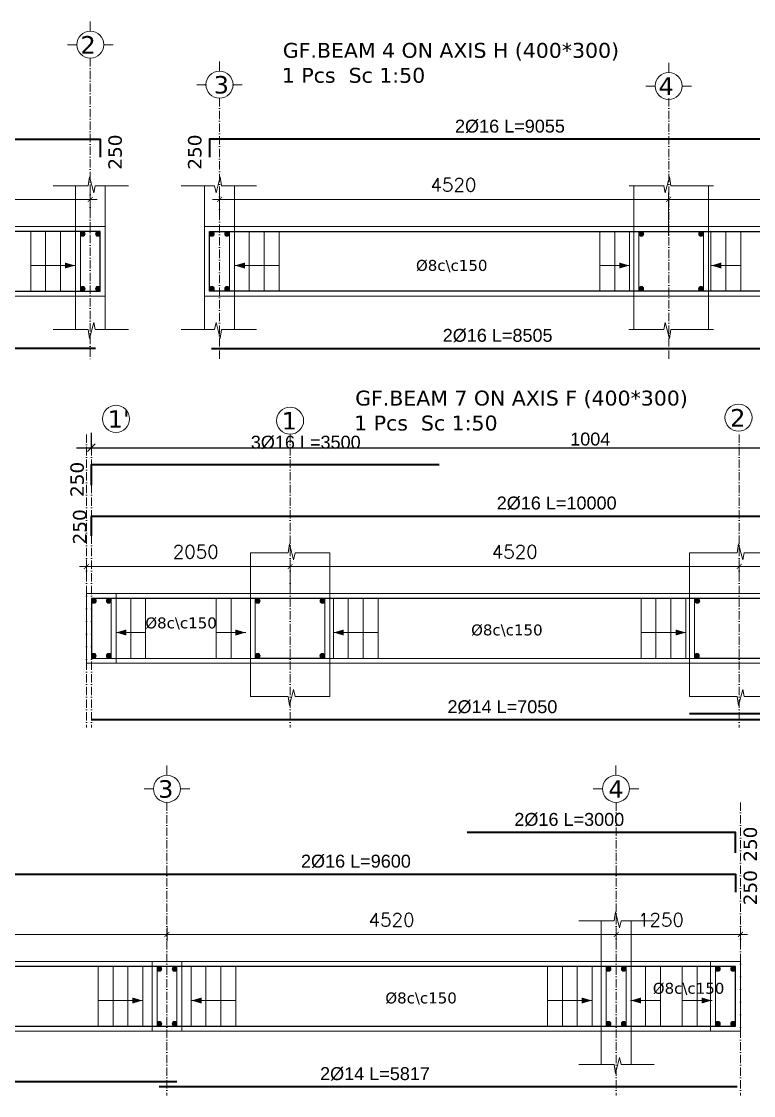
# Model space of a CAD drawing. Header units: inches. Extents: x -26151 to 62940, y -10194 to 246332.
# Drawn here: x 3174 to 3911, y 106418 to 107499 of the extents above; entities that cross this region are included whole.
import ezdxf

# ---------------------------------------------------------------- set-up
doc = ezdxf.new("R2010")
doc.units = ezdxf.units.IN
doc.header["$LTSCALE"] = 0.7
doc.header["$MEASUREMENT"] = 0
doc.linetypes.add('ACAD_ISO10W100', pattern=[18, 12, -3, 0, -3])
doc.layers.get('0').update_dxf_attribs({"lineweight": 13})
doc.layers.get('Defpoints').update_dxf_attribs({"lineweight": 5})
for name, color, linetype, lineweight in [('axis', 254, 'ACAD_ISO10W100', 9), ('BEAM FRAME', 5, 'Continuous', 18), ('COLUMN', 4, 'Continuous', 20), ('elevline', 30, 'Continuous', 20), ('FRAME 070', 5, 'Continuous', 60), ('hach', 9, 'Continuous', 9), ('hatch', 9, 'Continuous', 9), ('renforcment', 141, 'Continuous', 40), ('tex', 3, 'Continuous', 25), ('TEXT', 3, 'Continuous', 25), ('top rein. extension', 50, 'Continuous', 20), ('top renforcment', 7, 'Continuous', 40)]:
    doc.layers.add(name, color=color, linetype=linetype, lineweight=lineweight)
doc.styles.add('100', font='romans.shx', dxfattribs={"height": 13.5})
doc.styles.add('romanc', font='verdana.ttf', dxfattribs={"height": 250})
doc.styles.get("Standard").update_dxf_attribs({"font": 'arial.ttf', "height": 13})
doc.dimstyles.new('100', dxfattribs={"dimtxt": 13.5, "dimasz": 5, "dimexe": 7, "dimexo": 7, "dimgap": 8, "dimtad": 1, "dimdec": 0, "dimlfac": 10, "dimzin": 4, "dimdsep": 46, "dimtxsty": '100', "dimblk": 'ARCHTICK', "dimcen": 0.09, "dimdle": 7, "dimclrd": 1, "dimclre": 8, "dimclrt": 2, "dimadec": 0, "dimazin": 1, "dimtfac": 1, "dimtdec": 0, "dimtix": 1, "dimtofl": 0, "dimtmove": 0, "dimatfit": 3, "dimldrblk": 'ARCHTICK', "dimfxl": 0, "dimtolj": 1, "dimtzin": 0, "dimlwd": -1, "dimlwe": -1, "dimarcsym": 0})
doc.dimstyles.get("Standard").update_dxf_attribs({"dimtxt": 13, "dimasz": 5, "dimexe": 0.18, "dimexo": 0.0625, "dimgap": 6, "dimtad": 1, "dimdec": 0, "dimlfac": 10, "dimzin": 0, "dimdsep": 46, "dimtxsty": 'Standard', "dimblk": 'ARCHTICK', "dimcen": 0.09, "dimse1": 1, "dimse2": 1, "dimclrd": 1, "dimclre": 7, "dimclrt": 3, "dimadec": 0, "dimazin": 0, "dimtfac": 1, "dimtdec": 0, "dimtix": 1, "dimtofl": 0, "dimtmove": 0, "dimatfit": 3, "dimldrblk": 'ARCHTICK', "dimfxl": 0, "dimtolj": 1, "dimtzin": 0, "dimarcsym": 0})
doc.dimstyles.new('STANDARD$0', dxfattribs={"dimscale": 0, "dimtxt": 50, "dimasz": 8, "dimexe": 15, "dimexo": 0.0625, "dimgap": 2, "dimtad": 1, "dimdec": 0, "dimzin": 0, "dimdsep": 46, "dimtxsty": 'Standard', "dimblk1": 'ARCHTICK', "dimblk2": 'ARCHTICK', "dimsah": 1, "dimcen": 0.09, "dimdle": 15, "dimclrd": 3, "dimclre": 3, "dimclrt": 3, "dimazin": 0, "dimtfac": 1, "dimtdec": 0, "dimtofl": 0, "dimtmove": 1, "dimatfit": 3, "dimldrblk": 'ARCHTICK', "dimfxl": 0, "dimtolj": 1, "dimtzin": 0, "dimarcsym": 0})

# ---------------------------------------------------------------- blocks, each defined once
blk = doc.blocks.new('*D1945')
at = {"layer": 'Defpoints', "color": 0, "transparency": 16777216}
for p in [(3244.7, 107000.9, -218.4), (3244.7, 107000.9), (4244.7, 107000.9, -167.8)]:
    blk.add_point(p, dxfattribs=at)
at = {"layer": 'TEXT', "color": 3, "transparency": 16777216, "insert": (3712.9, 107013.9), "char_height": 13, "attachment_point": 5}
blk.add_mtext('\\A1;2%%C16 L=10000', dxfattribs=at)
blk = doc.blocks.new('_ArchTick')
at = {"color": 0, "linetype": 'ByBlock', "lineweight": 0, "const_width": 0.15}
blk.add_lwpolyline([(-0.5, -0.5), (0.5, 0.5)], dxfattribs=at)
blk = doc.blocks.new('*D1948')
at = {"color": 8, "transparency": 16777216}
for p, q in [((3896.7, 106941.4), (3896.7, 106957.3)), ((4536.7, 106943.7), (4536.7, 106957.3))]:
    blk.add_line(p, q, dxfattribs=at)
at = {"color": 1, "transparency": 16777216}
blk.add_line((4543.7, 106950.3), (3889.7, 106950.3), dxfattribs=at)
at = {"layer": 'Defpoints', "color": 0, "transparency": 16777216}
for p in [(3896.7, 106950.3), (4536.7, 106936.7), (3896.7, 106934.4)]:
    blk.add_point(p, dxfattribs=at)
at = {"color": 1, "transparency": 16777216, "xscale": 5, "yscale": 5, "zscale": 5, "rotation": 180}
blk.add_blockref('_ArchTick', (3896.7, 106950.3), dxfattribs=at)
at = {"color": 1, "transparency": 16777216, "xscale": 5, "yscale": 5, "zscale": 5}
blk.add_blockref('_ArchTick', (4536.7, 106950.3), dxfattribs=at)
at = {"color": 2, "transparency": 16777216, "insert": (4216.7, 106965.1), "char_height": 13.5, "attachment_point": 5, "style": '100'}
blk.add_mtext('\\A1;6400', dxfattribs=at)
blk = doc.blocks.new('*D1949')
at = {"color": 8, "transparency": 16777216}
for p, q in [((3444.7, 106929.1), (3444.7, 106957.3)), ((3896.7, 106941.4), (3896.7, 106957.3))]:
    blk.add_line(p, q, dxfattribs=at)
at = {"color": 1, "transparency": 16777216}
blk.add_line((3437.7, 106950.3), (3903.7, 106950.3), dxfattribs=at)
at = {"layer": 'Defpoints', "color": 0, "transparency": 16777216}
for p in [(3896.7, 106950.3), (3896.7, 106934.4), (3444.7, 106922.1)]:
    blk.add_point(p, dxfattribs=at)
at = {"color": 1, "transparency": 16777216, "xscale": 5, "yscale": 5, "zscale": 5, "rotation": 180}
blk.add_blockref('_ArchTick', (3444.7, 106950.3), dxfattribs=at)
at = {"color": 1, "transparency": 16777216, "xscale": 5, "yscale": 5, "zscale": 5}
blk.add_blockref('_ArchTick', (3896.7, 106950.3), dxfattribs=at)
at = {"color": 2, "transparency": 16777216, "insert": (3670.7, 106965.1), "char_height": 13.5, "attachment_point": 5, "style": '100'}
blk.add_mtext('\\A1;4520', dxfattribs=at)
blk = doc.blocks.new('*D1950')
at = {"layer": 'Defpoints', "color": 0, "transparency": 16777216}
for p in [(3269.7, 106796, -13652.7), (3904.7, 106796, -37100.9), (3904.7, 106796)]:
    blk.add_point(p, dxfattribs=at)
at = {"layer": 'TEXT', "color": 3, "transparency": 16777216, "insert": (3658.3, 106809), "char_height": 13, "attachment_point": 5}
blk.add_mtext('\\A1;2%%C14 L=7050', dxfattribs=at)
blk = doc.blocks.new('*D1951')
at = {"layer": 'Defpoints', "color": 0, "transparency": 16777216}
for p in [(3886.7, 106802.2, -13652.7), (4546.7, 106802.2, -37100.9), (4546.7, 106802.2)]:
    blk.add_point(p, dxfattribs=at)
at = {"layer": 'TEXT', "color": 3, "transparency": 16777216, "insert": (4234.1, 106815.2), "char_height": 13, "attachment_point": 5}
blk.add_mtext('\\A1;2%%C14 L=7400', dxfattribs=at)
blk = doc.blocks.new('*D1953')
at = {"color": 8, "transparency": 16777216}
for p, q in [((3239.7, 106936), (3239.7, 106957.3)), ((3444.7, 106929.1), (3444.7, 106957.3))]:
    blk.add_line(p, q, dxfattribs=at)
at = {"color": 1, "transparency": 16777216}
blk.add_line((3451.7, 106950.3), (3232.7, 106950.3), dxfattribs=at)
at = {"layer": 'Defpoints', "color": 0, "transparency": 16777216}
for p in [(3239.7, 106950.3), (3239.7, 106929), (3444.7, 106922.1)]:
    blk.add_point(p, dxfattribs=at)
at = {"color": 1, "transparency": 16777216, "xscale": 5, "yscale": 5, "zscale": 5, "rotation": 180}
blk.add_blockref('_ArchTick', (3239.7, 106950.3), dxfattribs=at)
at = {"color": 1, "transparency": 16777216, "xscale": 5, "yscale": 5, "zscale": 5}
blk.add_blockref('_ArchTick', (3444.7, 106950.3), dxfattribs=at)
at = {"color": 2, "transparency": 16777216, "insert": (3349.7, 106965.1), "char_height": 13.5, "attachment_point": 5, "style": '100'}
blk.add_mtext('\\A1;2050', dxfattribs=at)
blk = doc.blocks.new('*D1965')
at = {"color": 1, "transparency": 16777216}
blk.add_line((3313.8, 106580.1), (3779.8, 106580.1), dxfattribs=at)
at = {"color": 8, "transparency": 16777216}
for p, q in [((3320.8, 106573.5), (3320.8, 106587.1)), ((3772.8, 106574.1), (3772.8, 106587.1))]:
    blk.add_line(p, q, dxfattribs=at)
at = {"layer": 'Defpoints', "color": 0, "transparency": 16777216}
for p in [(3772.8, 106580.1), (3320.8, 106566.5), (3772.8, 106567.1)]:
    blk.add_point(p, dxfattribs=at)
at = {"color": 1, "transparency": 16777216, "xscale": 5, "yscale": 5, "zscale": 5, "rotation": 180}
blk.add_blockref('_ArchTick', (3320.8, 106580.1), dxfattribs=at)
at = {"color": 1, "transparency": 16777216, "xscale": 5, "yscale": 5, "zscale": 5}
blk.add_blockref('_ArchTick', (3772.8, 106580.1), dxfattribs=at)
at = {"color": 2, "transparency": 16777216, "insert": (3546.8, 106594.8), "char_height": 13.5, "attachment_point": 5, "style": '100'}
blk.add_mtext('\\A1;4520', dxfattribs=at)
blk = doc.blocks.new('*D1966')
at = {"layer": 'Defpoints', "color": 0, "transparency": 16777216}
for p in [(2963.7, 106640.6, -157.8), (2963.7, 106640.6), (3923.8, 106640.6, -218.5)]:
    blk.add_point(p, dxfattribs=at)
at = {"layer": 'TEXT', "color": 3, "transparency": 16777216, "insert": (3510.9, 106653.6), "char_height": 13, "attachment_point": 5}
blk.add_mtext('\\A1;2%%C16 L=9600', dxfattribs=at)
blk = doc.blocks.new('*D1967')
at = {"color": 1, "transparency": 16777216}
blk.add_line((3327.8, 106580.1), (2673.8, 106580.1), dxfattribs=at)
at = {"color": 8, "transparency": 16777216}
for p, q in [((2680.8, 106571.2), (2680.8, 106587.1)), ((3320.8, 106573.5), (3320.8, 106587.1))]:
    blk.add_line(p, q, dxfattribs=at)
at = {"layer": 'Defpoints', "color": 0, "transparency": 16777216}
for p in [(2680.8, 106580.1), (2680.8, 106564.2), (3320.8, 106566.5)]:
    blk.add_point(p, dxfattribs=at)
at = {"color": 1, "transparency": 16777216, "xscale": 5, "yscale": 5, "zscale": 5, "rotation": 180}
blk.add_blockref('_ArchTick', (2680.8, 106580.1), dxfattribs=at)
at = {"color": 1, "transparency": 16777216, "xscale": 5, "yscale": 5, "zscale": 5}
blk.add_blockref('_ArchTick', (3320.8, 106580.1), dxfattribs=at)
at = {"color": 2, "transparency": 16777216, "insert": (3000.8, 106594.8), "char_height": 13.5, "attachment_point": 5, "style": '100'}
blk.add_mtext('\\A1;6400', dxfattribs=at)
blk = doc.blocks.new('*D1969')
at = {"layer": 'Defpoints', "color": 0, "transparency": 16777216}
for p in [(3622.8, 106682.6, -209.5), (3922.8, 106682.6, -218.4), (3922.8, 106682.6)]:
    blk.add_point(p, dxfattribs=at)
at = {"layer": 'TEXT', "color": 3, "transparency": 16777216, "insert": (3725.6, 106695.6), "char_height": 13, "attachment_point": 5}
blk.add_mtext('\\A1;2%%C16 L=3000', dxfattribs=at)
blk = doc.blocks.new('*D1971')
at = {"layer": 'Defpoints', "color": 0, "transparency": 16777216}
for p in [(2670.8, 106431.9, -13652.7), (3330.8, 106431.9, -37100.9), (3330.8, 106431.9)]:
    blk.add_point(p, dxfattribs=at)
at = {"layer": 'TEXT', "color": 3, "transparency": 16777216, "insert": (3018.1, 106444.9), "char_height": 13, "attachment_point": 5}
blk.add_mtext('\\A1;2%%C14 L=6600', dxfattribs=at)
blk = doc.blocks.new('*D1972')
at = {"color": 1, "transparency": 16777216}
blk.add_line((3904.8, 106580.1), (3765.8, 106580.1), dxfattribs=at)
at = {"color": 8, "transparency": 16777216}
for p, q in [((3772.8, 106574), (3772.8, 106587.1)), ((3897.8, 106573.7), (3897.8, 106587.1))]:
    blk.add_line(p, q, dxfattribs=at)
at = {"layer": 'Defpoints', "color": 0, "transparency": 16777216}
for p in [(3772.8, 106580.1), (3772.8, 106567), (3897.8, 106566.7)]:
    blk.add_point(p, dxfattribs=at)
at = {"color": 1, "transparency": 16777216, "xscale": 5, "yscale": 5, "zscale": 5, "rotation": 180}
blk.add_blockref('_ArchTick', (3772.8, 106580.1), dxfattribs=at)
at = {"color": 1, "transparency": 16777216, "xscale": 5, "yscale": 5, "zscale": 5}
blk.add_blockref('_ArchTick', (3897.8, 106580.1), dxfattribs=at)
at = {"color": 2, "transparency": 16777216, "insert": (3817.8, 106594.8), "char_height": 13.5, "attachment_point": 5, "style": '100'}
blk.add_mtext('\\A1;1250', dxfattribs=at)
blk = doc.blocks.new('*D1973')
at = {"layer": 'Defpoints', "color": 0, "transparency": 16777216}
for p in [(3312.8, 106426.8, -13652.7), (3894.5, 106426.8, -37100.9), (3894.5, 106426.8)]:
    blk.add_point(p, dxfattribs=at)
at = {"layer": 'TEXT', "color": 3, "transparency": 16777216, "insert": (3530.1, 106439.8), "char_height": 13, "attachment_point": 5}
blk.add_mtext('\\A1;2%%C14 L=5817', dxfattribs=at)
blk = doc.blocks.new('*D2190')
at = {"color": 8, "transparency": 16777216}
for p, q in [((2791.6, 107283), (2791.6, 107326.6)), ((3243.6, 107301.4), (3243.6, 107326.6))]:
    blk.add_line(p, q, dxfattribs=at)
at = {"color": 1, "transparency": 16777216}
blk.add_line((2784.6, 107319.6), (3250.6, 107319.6), dxfattribs=at)
at = {"layer": 'Defpoints', "color": 0, "transparency": 16777216}
for p in [(3243.6, 107319.6), (3243.6, 107294.4), (2791.6, 107276)]:
    blk.add_point(p, dxfattribs=at)
at = {"color": 1, "transparency": 16777216, "xscale": 5, "yscale": 5, "zscale": 5, "rotation": 180}
blk.add_blockref('_ArchTick', (2791.6, 107319.6), dxfattribs=at)
at = {"color": 1, "transparency": 16777216, "xscale": 5, "yscale": 5, "zscale": 5}
blk.add_blockref('_ArchTick', (3243.6, 107319.6), dxfattribs=at)
at = {"color": 2, "transparency": 16777216, "insert": (3008.3, 107334.3), "char_height": 13.5, "attachment_point": 5, "style": '100'}
blk.add_mtext('\\A1;4520', dxfattribs=at)
blk = doc.blocks.new('*D2191')
at = {"layer": 'Defpoints', "color": 0, "transparency": 16777216}
for p in [(2621.6, 107169.6, -13652.7), (3248.8, 107169.6, -37318.8), (3248.8, 107169.6)]:
    blk.add_point(p, dxfattribs=at)
at = {"layer": 'TEXT', "color": 3, "transparency": 16777216, "insert": (3050.9, 107182.6), "char_height": 13, "attachment_point": 5}
blk.add_mtext('\\A1;2%%C16 L=6272', dxfattribs=at)
blk = doc.blocks.new('*D2192')
at = {"layer": 'Defpoints', "color": 0, "transparency": 16777216}
for p in [(2591.6, 107380.1, 264.3), (2591.6, 107380.1), (3278.8, 107380.1, -440.4)]:
    blk.add_point(p, dxfattribs=at)
at = {"layer": 'TEXT', "color": 3, "transparency": 16777216, "insert": (3065, 107393.1), "char_height": 13, "attachment_point": 5}
blk.add_mtext('\\A1;5%%C16 L=6872', dxfattribs=at)
blk = doc.blocks.new('*D2194')
at = {"color": 8, "transparency": 16777216}
for p, q in [((3373.6, 107301.4), (3373.6, 107326.6)), ((3825.6, 107283), (3825.6, 107326.6))]:
    blk.add_line(p, q, dxfattribs=at)
at = {"color": 1, "transparency": 16777216}
blk.add_line((3832.6, 107319.6), (3366.6, 107319.6), dxfattribs=at)
at = {"layer": 'Defpoints', "color": 0, "transparency": 16777216}
for p in [(3373.6, 107319.6), (3373.6, 107294.4), (3825.6, 107276)]:
    blk.add_point(p, dxfattribs=at)
at = {"color": 1, "transparency": 16777216, "xscale": 5, "yscale": 5, "zscale": 5, "rotation": 180}
blk.add_blockref('_ArchTick', (3373.6, 107319.6), dxfattribs=at)
at = {"color": 1, "transparency": 16777216, "xscale": 5, "yscale": 5, "zscale": 5}
blk.add_blockref('_ArchTick', (3825.6, 107319.6), dxfattribs=at)
at = {"color": 2, "transparency": 16777216, "insert": (3609, 107334.3), "char_height": 13.5, "attachment_point": 5, "style": '100'}
blk.add_mtext('\\A1;4520', dxfattribs=at)
blk = doc.blocks.new('*D2195')
at = {"layer": 'Defpoints', "color": 0, "transparency": 16777216}
for p in [(3365.6, 107169.6, -37318.8), (3365.6, 107169.6), (4216.1, 107169.6, -13870.6)]:
    blk.add_point(p, dxfattribs=at)
at = {"layer": 'TEXT', "color": 3, "transparency": 16777216, "insert": (3653.5, 107182.6), "char_height": 13, "attachment_point": 5}
blk.add_mtext('\\A1;2%%C16 L=8505', dxfattribs=at)
blk = doc.blocks.new('*D2196')
at = {"layer": 'Defpoints', "color": 0, "transparency": 16777216}
for p in [(3340.2, 107380.1, -440.4), (4245.7, 107380.1, 46.4), (4245.7, 107380.1)]:
    blk.add_point(p, dxfattribs=at)
at = {"layer": 'TEXT', "color": 3, "transparency": 16777216, "insert": (3665.9, 107393.1), "char_height": 13, "attachment_point": 5}
blk.add_mtext('\\A1;2%%C16 L=9055', dxfattribs=at)
blk = doc.blocks.new('*D2197')
at = {"color": 8, "transparency": 16777216}
for p, q in [((3825.6, 107283), (3825.6, 107326.6)), ((4063.3, 107300), (4063.3, 107326.6))]:
    blk.add_line(p, q, dxfattribs=at)
at = {"color": 1, "transparency": 16777216}
blk.add_line((3818.6, 107319.6), (4070.3, 107319.6), dxfattribs=at)
at = {"layer": 'Defpoints', "color": 0, "transparency": 16777216}
for p in [(4063.3, 107319.6), (4063.3, 107293), (3825.6, 107276)]:
    blk.add_point(p, dxfattribs=at)
at = {"color": 1, "transparency": 16777216, "xscale": 5, "yscale": 5, "zscale": 5, "rotation": 180}
blk.add_blockref('_ArchTick', (3825.6, 107319.6), dxfattribs=at)
at = {"color": 1, "transparency": 16777216, "xscale": 5, "yscale": 5, "zscale": 5}
blk.add_blockref('_ArchTick', (4063.3, 107319.6), dxfattribs=at)
at = {"color": 2, "transparency": 16777216, "insert": (3941, 107334.3), "char_height": 13.5, "attachment_point": 5, "style": '100'}
blk.add_mtext('\\A1;2377', dxfattribs=at)
blk = doc.blocks.new('*D2227')
at = {"layer": 'Defpoints', "color": 0, "transparency": 16777216}
for p in [(3269.7, 107062.1, -218.4), (3269.7, 107062.1), (3619.7, 107062.1, -209.5)]:
    blk.add_point(p, dxfattribs=at)
at = {"layer": 'TEXT', "color": 3, "transparency": 16777216, "insert": (3460.4, 107075.1), "char_height": 13, "attachment_point": 5}
blk.add_mtext('\\A1;3%%C16 L=3500', dxfattribs=at)
blk = doc.blocks.new('*D2237')
at = {"layer": 'Defpoints', "color": 0, "transparency": 16777216}
for p in [(4248.7, 107069.8), (3244.7, 107000.9), (4248.7, 107000.9)]:
    blk.add_point(p, dxfattribs=at)
at = {"layer": 'hach', "color": 3, "lineweight": -2, "transparency": 16777216}
for p, q in [((3244.7, 107068.5), (3244.7, 107084.8)), ((4248.7, 107068.5), (4248.7, 107084.8)), ((3229.7, 107069.8), (4263.7, 107069.8))]:
    blk.add_line(p, q, dxfattribs=at)
at = {"layer": 'hach', "color": 3, "lineweight": -2, "transparency": 16777216, "xscale": 8, "yscale": 8, "zscale": 8, "rotation": 180}
blk.add_blockref('_ArchTick', (3244.7, 107069.8), dxfattribs=at)
at = {"layer": 'hach', "color": 3, "lineweight": -2, "transparency": 16777216, "xscale": 8, "yscale": 8, "zscale": 8}
blk.add_blockref('_ArchTick', (4248.7, 107069.8), dxfattribs=at)
at = {"layer": 'hach', "color": 3, "transparency": 16777216, "insert": (3746.7, 107078.4), "char_height": 13, "attachment_point": 5}
blk.add_mtext('\\A1;1004', dxfattribs=at)

msp = doc.modelspace()

# ---------------------------------------------------------------- hatches: boundary and pattern name
at = {"layer": 'elevline'}
for points in [[(3238.36, 107284.88, 1), (3233.61, 107284.88, 1)], [(3248.85, 107284.88, -1), (3253.61, 107284.88, -1)], [(3368.36, 107284.88, 1), (3363.61, 107284.88, 1)], [(3378.85, 107284.88, -1), (3383.61, 107284.88, -1)], [(3800.5, 107284.88, 1), (3795.74, 107284.88, 1)], [(3855.84, 107284.88, -1), (3860.59, 107284.88, -1)], [(3238.36, 107229.63, -1), (3233.61, 107229.63, -1)], [(3248.85, 107229.63, 1), (3253.61, 107229.63, 1)], [(3368.36, 107229.63, -1), (3363.61, 107229.63, -1)], [(3378.85, 107229.63, 1), (3383.61, 107229.63, 1)], [(3800.44, 107229.63, -1), (3795.68, 107229.63, -1)], [(3855.77, 107229.63, 1), (3860.52, 107229.63, 1)], [(3249.55, 106915.65, 1), (3244.79, 106915.65, 1)], [(3259.86, 106915.65, -1), (3264.62, 106915.65, -1)], [(3414.55, 106915.65, 1), (3409.79, 106915.65, 1)], [(3474.84, 106915.65, -1), (3479.59, 106915.65, -1)], [(3856.7, 106915.65, 1), (3851.94, 106915.65, 1)], [(3249.54, 106860.41, -1), (3244.78, 106860.41, -1)], [(3259.85, 106860.41, 1), (3264.61, 106860.41, 1)], [(3414.47, 106860.41, -1), (3409.72, 106860.41, -1)], [(3474.75, 106860.41, 1), (3479.51, 106860.41, 1)], [(3856.43, 106860.41, -1), (3851.67, 106860.41, -1)], [(3315.52, 106545.39, 1), (3310.76, 106545.39, 1)], [(3326, 106545.39, -1), (3330.76, 106545.39, -1)], [(3767.52, 106545.39, 1), (3762.76, 106545.39, 1)], [(3778, 106545.39, -1), (3782.76, 106545.39, -1)], [(3877.52, 106545.39, 1), (3872.76, 106545.39, 1)], [(3888, 106545.39, -1), (3892.76, 106545.39, -1)], [(3315.52, 106490.15, -1), (3310.76, 106490.15, -1)], [(3326, 106490.15, 1), (3330.76, 106490.15, 1)], [(3767.52, 106490.15, -1), (3762.76, 106490.15, -1)], [(3778, 106490.15, 1), (3782.76, 106490.15, 1)], [(3877.52, 106490.15, -1), (3872.76, 106490.15, -1)], [(3888, 106490.15, 1), (3892.76, 106490.15, 1)]]:
    msp.add_hatch(color=256, dxfattribs=at).paths.add_polyline_path(points)

# ---------------------------------------------------------------- linework, layer by layer
at = {"layer": 'axis'}
for p, q in [((3243.61, 107461.65), (3243.61, 107157.52)), ((3373.61, 107421.46), (3373.61, 107157.52)), ((3825.61, 107421.46), (3825.61, 107157.52)), ((3239.68, 107083.22), (3239.68, 106788.29)), ((3244.68, 107083.22), (3244.68, 106788.29)), ((3444.68, 107083.22), (3444.68, 106788.29)), ((3896.68, 107083.22), (3896.68, 106788.29)), ((3896.68, 107083.22), (3896.68, 106788.29)), ((3320.76, 106712.96), (3320.76, 106418.03)), ((3772.76, 106712.96), (3772.76, 106418.03)), ((3897.76, 106712.96), (3897.76, 106418.03))]:
    msp.add_line(p, q, dxfattribs=at)
at = {"layer": 'BEAM FRAME', "elevation": 217.91}
for points in [[(2616.61, 107222.26), (3258.61, 107222.26), (3258.61, 107292.26), (2616.61, 107292.26)], [(4221.11, 107222.26), (3358.61, 107222.26), (3358.61, 107292.26), (4221.11, 107292.26)], [(3269.68, 106853.03), (5113.68, 106853.03), (5113.68, 106923.03), (3269.68, 106923.03)], [(2213.76, 106482.77), (3897.76, 106482.77), (3897.76, 106552.77), (2213.76, 106552.77)]]:
    msp.add_lwpolyline(points, close=True, dxfattribs=at)
at = {"layer": 'COLUMN', "lineweight": 20}
for p, q in [((3228.61, 107333.18, 217.91), (3228.61, 107292.26, 217.91)), ((3258.61, 107333.18, 217.91), (3258.61, 107292.26, 217.91)), ((3358.61, 107333.18, 217.91), (3358.61, 107292.26, 217.91)), ((3388.61, 107333.18, 217.91), (3388.61, 107292.26, 217.91)), ((3790.61, 107333.18), (3790.61, 107292.26)), ((3865.61, 107333.18), (3865.61, 107292.26)), ((3228.61, 107188.83, 217.91), (3228.61, 107222.26, 217.91)), ((3258.61, 107188.83, 217.91), (3258.61, 107222.26, 217.91)), ((3358.61, 107188.83, 217.91), (3358.61, 107222.26, 217.91)), ((3388.61, 107188.83, 217.91), (3388.61, 107222.26, 217.91)), ((3790.61, 107188.83), (3790.61, 107222.26)), ((3865.61, 107188.83), (3865.61, 107222.26)), ((3404.68, 106963.96), (3404.68, 106923.03)), ((3484.68, 106963.96), (3484.68, 106923.03)), ((3846.68, 106964.18), (3846.68, 106923.25)), ((3404.68, 106819.6), (3404.68, 106853.03)), ((3484.68, 106819.6), (3484.68, 106853.03)), ((3846.68, 106819.6), (3846.68, 106853.03)), ((3757.76, 106593.7, 217.91), (3757.76, 106552.77, 217.91)), ((3787.76, 106593.7, 217.91), (3787.76, 106552.77, 217.91)), ((3757.76, 106449.35, 217.91), (3757.76, 106482.77, 217.91)), ((3787.76, 106449.35, 217.91), (3787.76, 106482.77, 217.91))]:
    msp.add_line(p, q, dxfattribs=at)
at = {"layer": 'elevline'}
for p, q in [((3183.61, 107227.26), (3183.61, 107287.26)), ((3198.61, 107227.26), (3198.61, 107287.26)), ((3213.61, 107227.26), (3213.61, 107287.26)), ((3403.61, 107227.26), (3403.61, 107287.26)), ((3418.61, 107227.26), (3418.61, 107287.26)), ((3433.61, 107227.26), (3433.61, 107287.26)), ((3756.38, 107227.26), (3756.38, 107287.26)), ((3771.38, 107227.26), (3771.38, 107287.26)), ((3786.34, 107227.26), (3786.34, 107287.26)), ((3868.17, 107227.26), (3868.17, 107287.26)), ((3883.13, 107227.26), (3883.13, 107287.26)), ((3898.13, 107227.26), (3898.13, 107287.26)), ((3284.29, 106858.03), (3284.29, 106918.03)), ((3299.29, 106858.03), (3299.29, 106918.03)), ((3370.23, 106857.99), (3370.23, 106917.99)), ((3385.23, 106857.99), (3385.23, 106917.99)), ((3488.18, 106858.03), (3488.18, 106918.03)), ((3503.14, 106858.03), (3503.14, 106918.03)), ((3518.14, 106858.03), (3518.14, 106918.03)), ((3533.14, 106858.03), (3533.14, 106918.03)), ((3797.8, 106858.03), (3797.8, 106918.03)), ((3812.8, 106858.03), (3812.8, 106918.03)), ((3827.8, 106858.03), (3827.8, 106918.03)), ((3842.76, 106858.03), (3842.76, 106918.03)), ((3251.49, 106487.77), (3251.49, 106547.77)), ((3266.49, 106487.77), (3266.49, 106547.77)), ((3281.49, 106487.77), (3281.49, 106547.77)), ((3296.45, 106487.77), (3296.45, 106547.77)), ((3345.07, 106487.77), (3345.07, 106547.77)), ((3360.03, 106487.77), (3360.03, 106547.77)), ((3375.03, 106487.77), (3375.03, 106547.77)), ((3390.03, 106487.77), (3390.03, 106547.77)), ((3703.69, 106487.77), (3703.69, 106547.77)), ((3718.69, 106487.77), (3718.69, 106547.77)), ((3733.69, 106487.77), (3733.69, 106547.77)), ((3748.65, 106487.77), (3748.65, 106547.77)), ((3762.72, 106487.77), (3762.72, 106547.77)), ((3802.25, 106487.77), (3802.25, 106547.77)), ((3817.25, 106487.77), (3817.25, 106547.77)), ((3839.26, 106487.77), (3839.26, 106547.77)), ((3854.26, 106487.77), (3854.26, 106547.77)), ((3872.72, 106487.77), (3872.72, 106547.77))]:
    msp.add_line(p, q, dxfattribs=at)
for centre in [(3235.99, 107284.88), (3251.23, 107284.88), (3365.99, 107284.88), (3381.23, 107284.88), (3798.12, 107284.88), (3858.21, 107284.88), (3235.99, 107229.63), (3251.23, 107229.63), (3365.99, 107229.63), (3381.23, 107229.63), (3798.06, 107229.63), (3858.15, 107229.63), (3247.17, 106915.65), (3262.15, 106915.65), (3412.17, 106915.65), (3477.21, 106915.65), (3854.45, 106915.65), (3247.14, 106860.41), (3262.23, 106860.41), (3412.09, 106860.41), (3477.13, 106860.41), (3854.05, 106860.41), (3313.14, 106545.39), (3328.38, 106545.39), (3765.14, 106545.39), (3780.38, 106545.39), (3875.14, 106545.39), (3890.38, 106545.39), (3313.14, 106490.15), (3328.38, 106490.15), (3765.14, 106490.15), (3780.38, 106490.15), (3875.14, 106490.15), (3890.38, 106490.15)]:
    msp.add_circle(centre, 2.38, dxfattribs=at)
at = {"layer": 'FRAME 070', "lineweight": 20}
for p, q in [((3241.57, 107333.18, 217.91), (3242.92, 107342.18, 217.91)), ((3242.92, 107342.18, 217.91), (3247.11, 107326.11, 217.91)), ((3374.29, 107342.18, 217.91), (3370.11, 107326.11, 217.91)), ((3375.64, 107333.18, 217.91), (3374.29, 107342.18, 217.91)), ((3826.29, 107342.18, 217.91), (3822.11, 107326.11, 217.91)), ((3827.64, 107333.18, 217.91), (3826.29, 107342.18, 217.91)), ((3206.22, 107333.18, 217.91), (3241.57, 107333.18, 217.91)), ((3247.11, 107326.11, 217.91), (3248.61, 107333.18, 217.91)), ((3248.61, 107333.18, 217.91), (3282, 107333.18, 217.91)), ((3368.6, 107333.18, 217.91), (3335.21, 107333.18, 217.91)), ((3370.11, 107326.11, 217.91), (3368.6, 107333.18, 217.91)), ((3411, 107333.18, 217.91), (3375.64, 107333.18, 217.91)), ((3821.08, 107333.18, 217.91), (3785.72, 107333.18, 217.91)), ((3822.11, 107326.11, 217.91), (3820.6, 107333.18, 217.91)), ((3870.61, 107333.18, 217.91), (3827.64, 107333.18, 217.91)), ((3242.92, 107179.83, 217.91), (3247.11, 107195.9, 217.91)), ((3247.11, 107195.9, 217.91), (3248.61, 107188.83, 217.91)), ((3370.11, 107195.9, 217.91), (3368.6, 107188.83, 217.91)), ((3374.29, 107179.83, 217.91), (3370.11, 107195.9, 217.91)), ((3822.11, 107195.9, 217.91), (3820.6, 107188.83, 217.91)), ((3826.29, 107179.83, 217.91), (3822.11, 107195.9, 217.91)), ((3206.22, 107188.83, 217.91), (3241.57, 107188.83, 217.91)), ((3241.57, 107188.83, 217.91), (3242.92, 107179.83, 217.91)), ((3248.61, 107188.83, 217.91), (3282, 107188.83, 217.91)), ((3368.6, 107188.83, 217.91), (3335.21, 107188.83, 217.91)), ((3375.64, 107188.83, 217.91), (3374.29, 107179.83, 217.91)), ((3411, 107188.83, 217.91), (3375.64, 107188.83, 217.91)), ((3820.6, 107188.83, 217.91), (3785.61, 107188.83, 217.91)), ((3827.64, 107188.83, 217.91), (3826.29, 107179.83, 217.91)), ((3870.61, 107188.83, 217.91), (3827.64, 107188.83, 217.91)), ((3442.65, 106963.96, 217.91), (3444, 106972.96, 217.91)), ((3444, 106972.96, 217.91), (3448.18, 106956.88, 217.91)), ((3894.65, 106963.96, 217.91), (3896, 106972.96, 217.91)), ((3896, 106972.96, 217.91), (3900.18, 106956.88, 217.91)), ((3404.68, 106963.96, 217.91), (3442.65, 106963.96, 217.91)), ((3448.18, 106956.88, 217.91), (3449.69, 106963.96, 217.91)), ((3449.69, 106963.96, 217.91), (3484.68, 106963.96, 217.91)), ((3846.68, 106963.96, 217.91), (3894.65, 106963.96, 217.91)), ((3900.18, 106956.88, 217.91), (3901.69, 106963.96, 217.91)), ((3901.21, 106963.96, 217.91), (3946.68, 106963.96, 217.91)), ((3404.68, 106819.6, 217.91), (3442.65, 106819.6, 217.91)), ((3442.65, 106819.6, 217.91), (3444, 106810.6, 217.91)), ((3444, 106810.6, 217.91), (3448.18, 106826.68, 217.91)), ((3448.18, 106826.68, 217.91), (3449.69, 106819.6, 217.91)), ((3449.69, 106819.6, 217.91), (3484.68, 106819.6, 217.91)), ((3846.68, 106819.6, 217.91), (3894.65, 106819.6, 217.91)), ((3894.65, 106819.6, 217.91), (3896, 106810.6, 217.91)), ((3896, 106810.6, 217.91), (3900.18, 106826.68, 217.91)), ((3900.18, 106826.68, 217.91), (3901.69, 106819.6, 217.91)), ((3901.69, 106819.6, 217.91), (3946.68, 106819.6, 217.91)), ((3770.73, 106593.7, 217.91), (3772.08, 106602.7, 217.91)), ((3772.08, 106602.7, 217.91), (3776.26, 106586.62, 217.91)), ((3735.37, 106593.7, 217.91), (3770.73, 106593.7, 217.91)), ((3776.26, 106586.62, 217.91), (3777.77, 106593.7, 217.91)), ((3777.77, 106593.7, 217.91), (3811.16, 106593.7, 217.91)), ((3735.37, 106449.35, 217.91), (3770.73, 106449.35, 217.91)), ((3770.73, 106449.35, 217.91), (3772.08, 106440.35, 217.91)), ((3772.08, 106440.35, 217.91), (3776.26, 106456.42, 217.91)), ((3776.26, 106456.42, 217.91), (3777.77, 106449.35, 217.91)), ((3777.77, 106449.35, 217.91), (3811.16, 106449.35, 217.91))]:
    msp.add_line(p, q, dxfattribs=at)
at = {"layer": 'FRAME 070', "lineweight": 15}
for points in [[(3228.61, 107222.26), (3258.61, 107222.26), (3258.61, 107292.26), (3228.61, 107292.26)], [(3388.61, 107222.26), (3358.61, 107222.26), (3358.61, 107292.26), (3388.61, 107292.26)], [(3865.61, 107222.26), (3790.61, 107222.26), (3790.61, 107292.26), (3865.61, 107292.26)], [(3239.68, 106853.07), (3269.68, 106853.07), (3269.68, 106923.03), (3239.68, 106923.03)], [(3305.76, 106482.77), (3335.76, 106482.77), (3335.76, 106552.77), (3305.76, 106552.77)], [(3757.76, 106482.77), (3787.76, 106482.77), (3787.76, 106552.77), (3757.76, 106552.77)], [(3867.76, 106482.77), (3897.76, 106482.77), (3897.76, 106552.77), (3867.76, 106552.77)]]:
    msp.add_lwpolyline(points, close=True, dxfattribs=at)
at = {"layer": 'hach', "color": 5}
for points in [[(3404.68, 106923.03), (3484.68, 106923.03), (3484.68, 106853.03), (3404.68, 106853.03)], [(3846.68, 106923.03), (3946.68, 106923.03), (3946.68, 106853.03), (3846.68, 106853.03)]]:
    msp.add_lwpolyline(points, close=True, dxfattribs=at)
at = {"layer": 'hach', "color": 0}
for points in [[(3409.68, 106918.03), (3479.68, 106918.03), (3479.68, 106858.03), (3409.68, 106858.03)], [(3851.68, 106918.03), (3941.68, 106918.03), (3941.68, 106858.03), (3851.68, 106858.03)]]:
    msp.add_lwpolyline(points, close=True, dxfattribs=at)
at = {"layer": 'hatch'}
for p, q in [((3243.61, 107498.63), (3243.61, 107488.89)), ((3220.68, 107475.15), (3230.42, 107475.15)), ((3266.53, 107475.15), (3256.8, 107475.15)), ((3373.61, 107458.43), (3373.61, 107448.7)), ((3825.61, 107457.07), (3825.61, 107447.34)), ((3350.68, 107434.95), (3360.42, 107434.95)), ((3396.53, 107434.95), (3386.8, 107434.95)), ((3802.68, 107433.59), (3812.42, 107433.59)), ((3848.53, 107433.59), (3838.8, 107433.59)), ((3320.76, 106749.94), (3320.76, 106740.2)), ((3772.56, 106749.94), (3772.56, 106740.2)), ((3297.84, 106726.46), (3307.57, 106726.46)), ((3343.68, 106726.46), (3333.95, 106726.46)), ((3749.64, 106726.46), (3759.37, 106726.46)), ((3795.48, 106726.46), (3785.75, 106726.46))]:
    msp.add_line(p, q, dxfattribs=at)
for centre in [(3243.61, 107475.27), (3373.61, 107435.08), (3825.61, 107433.72), (3269.5, 107098.82), (3444.66, 107097.04), (3895.86, 107100.05), (3320.76, 106726.58), (3772.56, 106726.58)]:
    msp.add_circle(centre, 13.62, dxfattribs=at)
at = {"layer": 'renforcment', "lineweight": -2, "elevation": 217.91}
for points in [[(2621.61, 107227.26), (3253.61, 107227.26), (3253.61, 107287.26), (2621.61, 107287.26)], [(4216.11, 107227.26), (3363.61, 107227.26), (3363.61, 107287.26), (4216.11, 107287.26)], [(3244.68, 106857.85), (5108.68, 106858.03), (5108.68, 106918.03), (3244.68, 106918.03)], [(2218.76, 106487.77), (3892.76, 106487.77), (3892.76, 106547.77), (2218.76, 106547.77)]]:
    msp.add_lwpolyline(points, close=True, dxfattribs=at)
at = {"layer": 'top rein. extension'}
for p, q in [((3228.57, 107253.09), (3183.61, 107253.09)), ((3388.65, 107253.09), (3433.61, 107253.09)), ((3786.34, 107253.09), (3756.38, 107253.09)), ((3868.17, 107253.09), (3898.13, 107253.09)), ((3269.33, 106883.87), (3299.29, 106883.87)), ((3400.19, 106883.83), (3370.23, 106883.83)), ((3488.18, 106883.87), (3533.14, 106883.87)), ((3842.76, 106883.87), (3797.8, 106883.87)), ((3296.45, 106513.61), (3251.49, 106513.61)), ((3345.07, 106513.61), (3390.03, 106513.61)), ((3748.65, 106513.61), (3703.69, 106513.61)), ((3787.29, 106513.61), (3817.25, 106513.61)), ((3869.22, 106513.61), (3839.26, 106513.61))]:
    msp.add_line(p, q, dxfattribs=at)
for points in [[(3218.09, 107256.09), (3228.22, 107253.09), (3218.09, 107250.09)], [(3399.12, 107256.09), (3389, 107253.09), (3399.12, 107250.09)], [(3775.86, 107256.09), (3785.99, 107253.09), (3775.86, 107250.09)], [(3878.64, 107256.09), (3868.52, 107253.09), (3878.64, 107250.09)], [(3279.81, 106886.87), (3269.68, 106883.87), (3279.81, 106880.87)], [(3389.72, 106886.83), (3399.84, 106883.83), (3389.72, 106880.83)], [(3498.65, 106886.87), (3488.53, 106883.87), (3498.65, 106880.87)], [(3832.65, 106886.87), (3842.77, 106883.87), (3832.65, 106880.87)], [(3285.97, 106516.61), (3296.1, 106513.61), (3285.97, 106510.61)], [(3355.55, 106516.61), (3345.42, 106513.61), (3355.55, 106510.61)], [(3738.17, 106516.61), (3748.3, 106513.61), (3738.17, 106510.61)], [(3797.77, 106516.61), (3787.64, 106513.61), (3797.77, 106510.61)], [(3858.75, 106516.61), (3868.87, 106513.61), (3858.75, 106510.61)]]:
    msp.add_solid(points, dxfattribs=at)
at = {"layer": 'top renforcment'}
for p, q in [((3248.81, 107169.6, -217.91), (2621.61, 107169.6)), ((3365.61, 107169.6, -217.91), (4216.11, 107169.6, -217.91)), ((3946.68, 106796.01), (3244.68, 106796.01)), ((4586.68, 106802.15), (3846.68, 106802.15)), ((3330.76, 106431.9), (2670.76, 106431.9)), ((3894.46, 106426.78), (3312.76, 106426.78))]:
    msp.add_line(p, q, dxfattribs=at)
for points in [[(2617.91, 107356.86), (2617.91, 107380.13), (3253.61, 107380.13), (3253.61, 107362.24)], [(4219.81, 107356.86), (4219.81, 107380.13), (3363.61, 107380.13), (3363.61, 107362.24)], [(3244.68, 107032.24), (3244.68, 107052.81), (3594.68, 107052.81)], [(3244.68, 106981), (3244.68, 107000.91), (4248.68, 107000.91)], [(3892.76, 106662.28), (3892.76, 106682.56), (3622.76, 106682.56)], [(2963.73, 106640.65), (3892.76, 106640.65), (3892.76, 106622.76)]]:
    msp.add_lwpolyline(points, dxfattribs=at)
at = {"layer": 'top renforcment', "lineweight": 15}
for points in [[(3233.61, 107227.26), (3253.61, 107227.26), (3253.61, 107287.26), (3233.61, 107287.26)], [(3383.61, 107227.26), (3363.61, 107227.26), (3363.61, 107287.26), (3383.61, 107287.26)], [(3860.61, 107227.26), (3795.61, 107227.26), (3795.61, 107287.26), (3860.61, 107287.26)], [(3244.68, 106857.85), (3264.68, 106857.85), (3264.68, 106918.03), (3244.68, 106918.03)], [(3310.76, 106487.77), (3330.76, 106487.77), (3330.76, 106547.77), (3310.76, 106547.77)], [(3762.76, 106487.77), (3782.76, 106487.77), (3782.76, 106547.77), (3762.76, 106547.77)], [(3872.76, 106487.77), (3892.76, 106487.77), (3892.76, 106547.77), (3872.76, 106547.77)]]:
    msp.add_lwpolyline(points, close=True, dxfattribs=at)

# ---------------------------------------------------------------- texts
at = {"layer": 'tex', "style": 'romanc'}
for p in [(3571.32, 107247.72, -33436.19), (3298.95, 106888.03, -33436.19), (3626.82, 106880.96, -33436.19), (3809.65, 106520.42, -33436.19), (3540.48, 106510.7, -33436.19)]:
    msp.add_text('%%C8c\\c150', height=11, dxfattribs=at).set_placement(p)
at = {"layer": 'TEXT', "style": 'romanc'}
for s, height, p in [('2', 17.6, (3233.72, 107466.35)), ('GF.BEAM 4 ON AXIS H (400*300)', 15, (3437.37, 107462.08)), ('3', 17.6, (3367.77, 107426.16)), ('1 Pcs  Sc 1:50 ', 15, (3436.36, 107436.98)), ('4', 17.6, (3815.43, 107424.79)), ('GF.BEAM 7 ON AXIS F (400*300)', 15, (3510.2, 107112.22)), ('2', 17.6, (3887.47, 107091.12)), ("1'", 17.6, (3261.11, 107089.9)), ('1', 17.6, (3436.27, 107088.12)), ('1 Pcs  Sc 1:50 ', 15, (3509.18, 107087.12)), ('3', 17.6, (3311.82, 106717.66)), ('4', 17.6, (3764.96, 106717.66))]:
    msp.add_text(s, height=height, dxfattribs=at).set_placement(p)
for p in [(3275.28, 107349.53, -73392.95), (3355.43, 107349.53, -73392.95), (3237.05, 107020.24, -72739.24), (3239.69, 106972.55, -72739.24), (3914.44, 106653.22, -73175.05), (3914.44, 106609.47, -73175.05)]:
    msp.add_text('250', height=13.5, rotation=90, dxfattribs=at).set_placement(p)

# ---------------------------------------------------------------- dimensions: what is measured, and where the dimension line sits
for base, p1, p2, picture, middle in [((3243.61, 107319.55), (2791.61, 107275.99), (3243.61, 107294.35), '*D2190', (3008.26, 107319.55)), ((4063.31, 107319.55), (3825.61, 107275.99), (4063.31, 107293.01), '*D2197', (3940.96, 107319.55)), ((3896.68, 106950.33), (3444.68, 106922.14), (3896.68, 106934.42), '*D1949', (3670.68, 106950.33)), ((3772.76, 106580.07), (3320.76, 106566.48), (3772.76, 106567.07), '*D1965', (3546.76, 106580.07))]:
    dim = msp.add_linear_dim(base=base, p1=p1, p2=p2, dimstyle='100')
    dim.commit()
    dim.dimension.update_dxf_attribs({"geometry": picture, "text_midpoint": middle, "dimtype": 160})
for base, p1, p2, picture, middle in [((3373.61, 107319.55), (3825.61, 107275.99), (3373.61, 107294.35), '*D2194', (3608.95, 107319.55)), ((3239.68, 106950.33), (3444.68, 106922.14), (3239.68, 106928.95), '*D1953', (3349.68, 106950.33)), ((3896.68, 106950.33), (4536.68, 106936.74), (3896.68, 106934.42), '*D1948', (4216.68, 106950.33)), ((2680.76, 106580.07), (3320.76, 106566.48), (2680.76, 106564.16), '*D1967', (3000.76, 106580.07)), ((3772.76, 106580.07), (3897.76, 106566.75), (3772.76, 106566.96), '*D1972', (3817.76, 106580.07))]:
    dim = msp.add_linear_dim(base=base, p1=p1, p2=p2, angle=180, dimstyle='100')
    dim.commit()
    dim.dimension.update_dxf_attribs({"geometry": picture, "text_midpoint": middle, "dimtype": 160})
at = {"layer": 'hach', "color": 5}
dim = msp.add_linear_dim(base=(4248.68, 107069.79), p1=(3244.68, 107000.91), p2=(4248.68, 107000.91), dimstyle='STANDARD$0', override={"dimscale": 1, "dimfxl": 1.25}, dxfattribs=at)
dim.commit()
dim.dimension.update_dxf_attribs({"geometry": '*D2237', "text_midpoint": (3746.68, 107078.43)})
at = {"layer": 'TEXT'}
for base, p1, p2, angle, text, picture, middle in [((2591.61, 107380.13), (3278.81, 107380.13, -440.37), (2591.61, 107380.13, 264.29), 180, '5%%C16 L=<>', '*D2192', (3065, 107380.13)), ((4245.71, 107380.13), (3340.21, 107380.13, -440.37), (4245.71, 107380.13, 46.39), 0, '2%%C16 L=<>', '*D2196', (3665.94, 107380.13)), ((3248.81, 107169.6, 12366.96), (2621.61, 107169.6, -1285.72), (3248.81, 107169.6, -24951.83), 0, '2%%C16 L=<>', '*D2191', (3050.86, 107169.6, 12366.96)), ((3365.61, 107169.6, 12366.96), (4216.11, 107169.6, -1503.63), (3365.61, 107169.6, -24951.83), 180, '2%%C16 L=<>', '*D2195', (3653.52, 107169.6, 12366.96)), ((3269.68, 107062.06), (3619.68, 107062.06, -209.54), (3269.68, 107062.06, -218.39), 180, '3%%C16 L=<>', '*D2227', (3460.39, 107062.06)), ((3244.68, 107000.91), (4244.65, 107000.91, -167.76), (3244.68, 107000.91, -218.39), 180, '2%%C16 L=<>', '*D1945', (3712.94, 107000.91)), ((3904.68, 106796.01, 12366.96), (3269.68, 106796.01, -1285.72), (3904.68, 106796.01, -24733.92), 0, '2%%C14 L=7050', '*D1950', (3658.25, 106796.01, 12366.96)), ((4546.68, 106802.15, 12366.96), (3886.68, 106802.15, -1285.72), (4546.68, 106802.15, -24733.92), 0, '2%%C14 L=7400', '*D1951', (4234.07, 106802.15, 12366.96)), ((3922.76, 106682.56), (3622.76, 106682.56, -209.54), (3922.76, 106682.56, -218.39), 0, '2%%C16 L=<>', '*D1969', (3725.62, 106682.56)), ((2963.73, 106640.65), (3923.76, 106640.65, -218.54), (2963.73, 106640.65, -157.78), 180, '2%%C16 L=<>', '*D1966', (3510.87, 106640.65)), ((3330.76, 106431.9, 12366.96), (2670.76, 106431.9, -1285.72), (3330.76, 106431.9, -24733.92), 0, '2%%C14 L=<>', '*D1971', (3018.15, 106431.9, 12366.96)), ((3894.46, 106426.78, 12366.96), (3312.76, 106426.78, -1285.72), (3894.46, 106426.78, -24733.92), 0, '2%%C14 L=<>', '*D1973', (3530.06, 106426.78, 12366.96))]:
    dim = msp.add_linear_dim(base=base, p1=p1, p2=p2, angle=angle, text=text, dimstyle='Standard', override={"dimsd1": 1, "dimsd2": 1, "dimfxl": 0.1, "dimfxlon": 1}, dxfattribs=at)
    dim.commit()
    dim.dimension.update_dxf_attribs({"geometry": picture, "text_midpoint": middle, "dimtype": 161})

doc.saveas('drawing.dxf')
